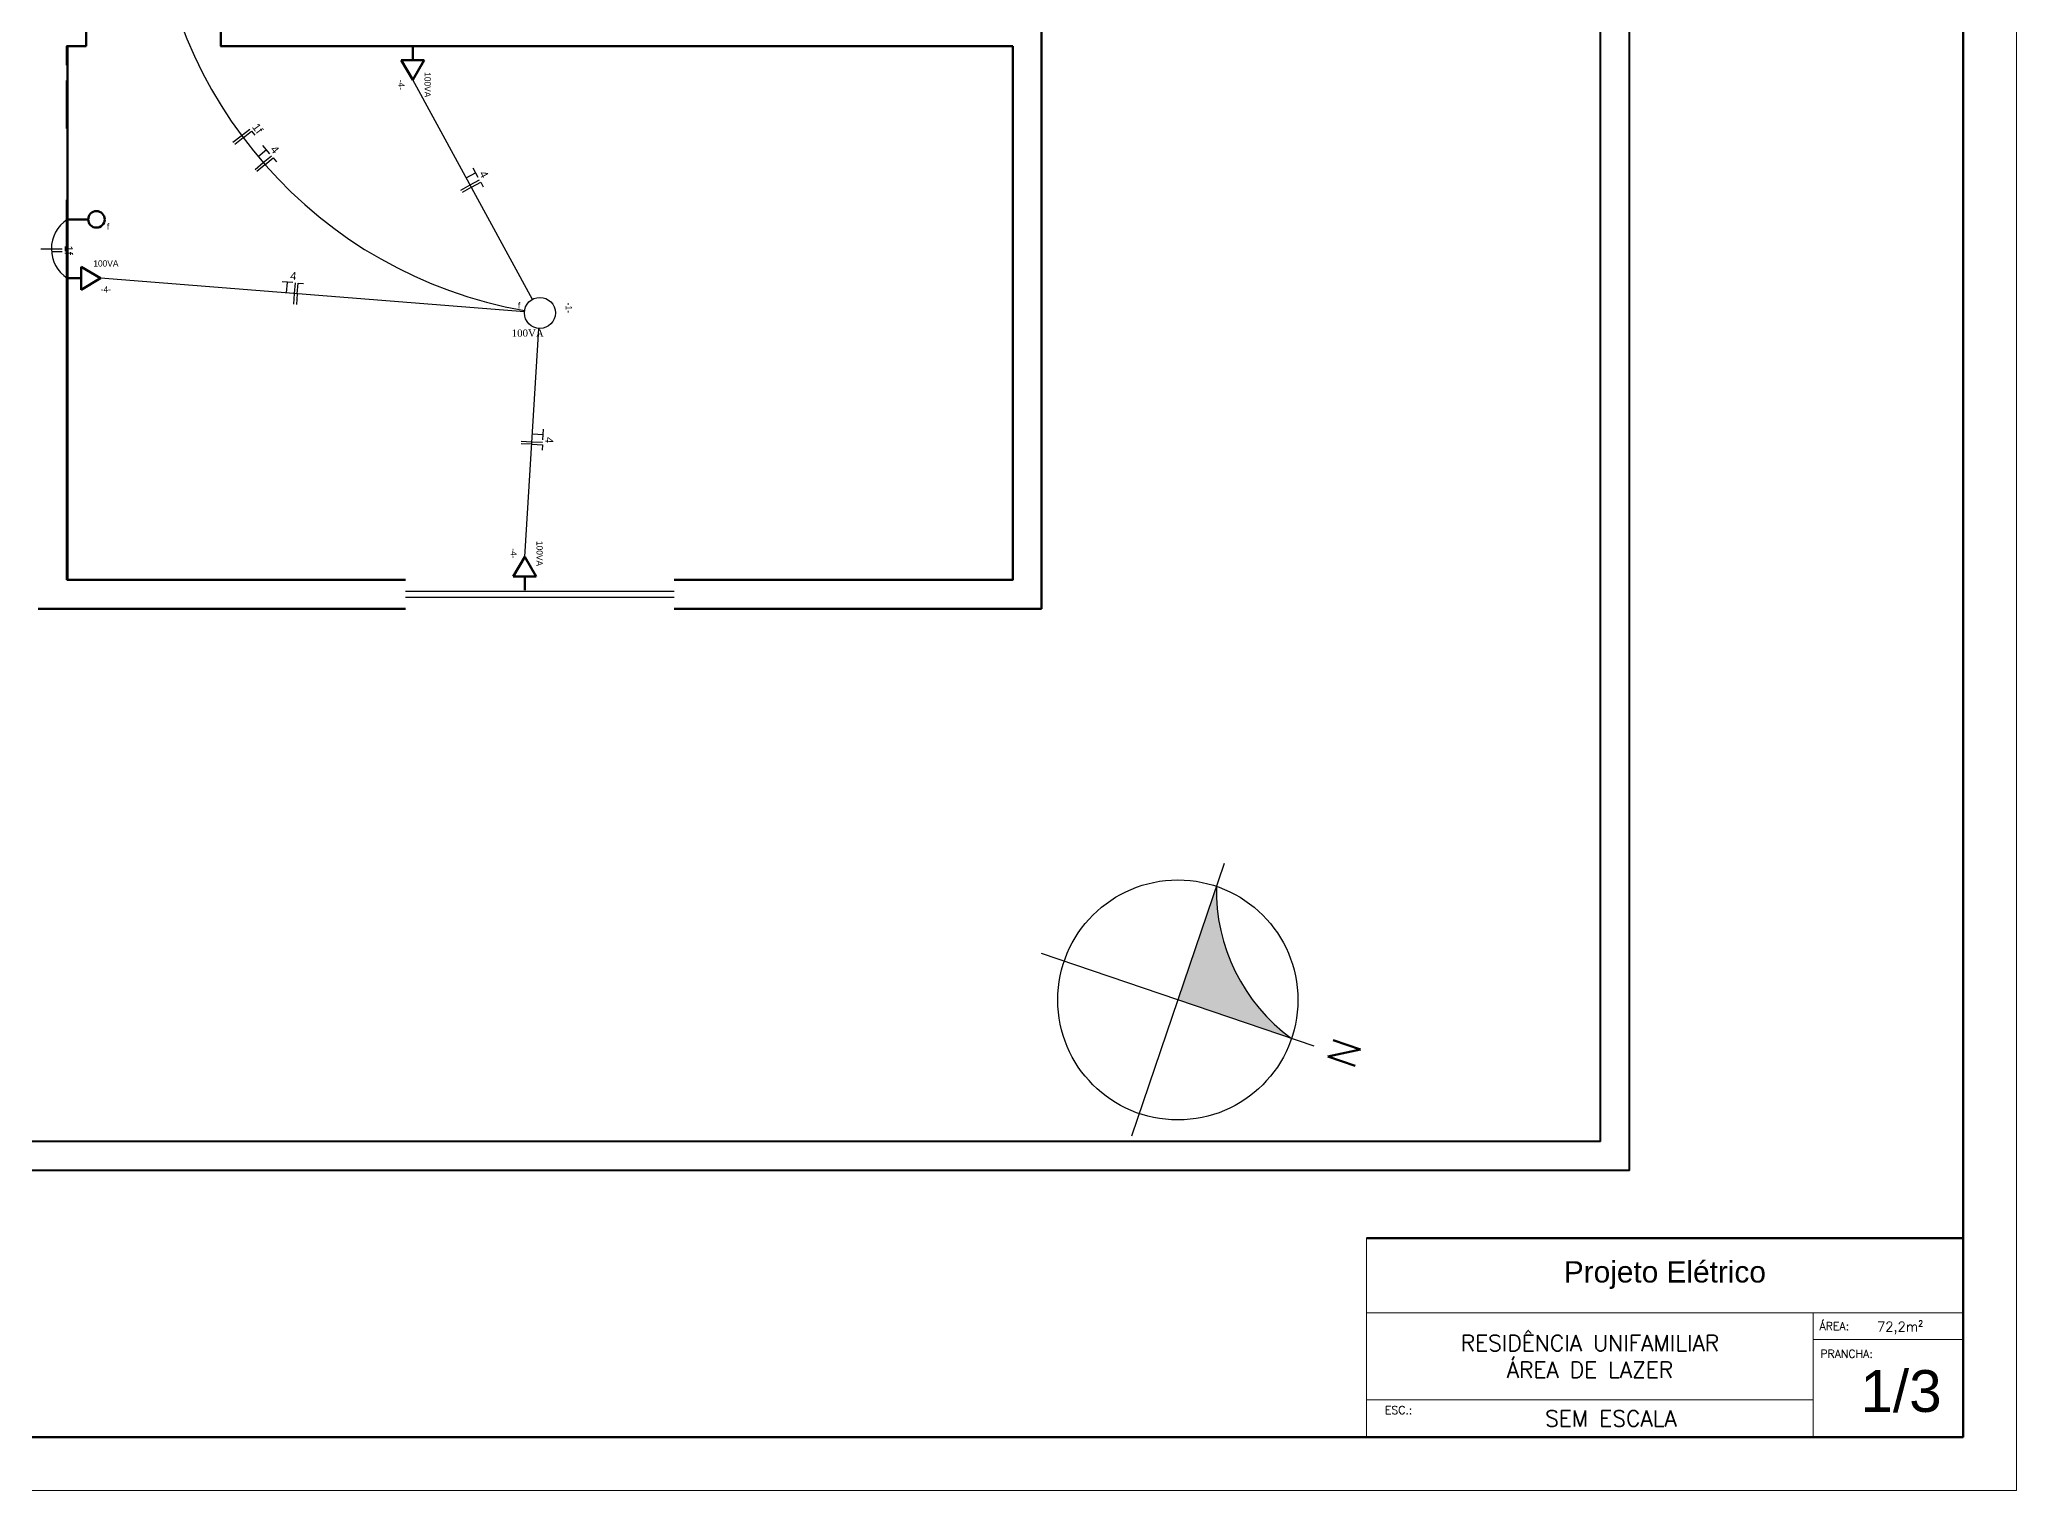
# Model space of a CAD drawing. Header units: millimetres. Extents: x -554 to -19, y -30 to 843.
# Drawn here: x -29.01 to -18.74, y -29.7 to -22.16 of the extents above; entities that cross this region are included whole.
import ezdxf

# ---------------------------------------------------------------- set-up
doc = ezdxf.new("R2010")
doc.units = ezdxf.units.MM
doc.header["$LTSCALE"] = 0.015
doc.linetypes.add('HIDDEN2', pattern=[4.7625, 3.175, -1.5875])
for name, color, linetype, lineweight in [('0.13', 6, 'Continuous', 13), ('0.20', 7, 'Continuous', 20), ('0.30', 2, 'Continuous', 30), ('0.40', 3, 'Continuous', 40), ('0.60', 4, 'Continuous', 60), ('1.00', 5, 'Continuous', 100), ('cotas', 6, 'Continuous', 9), ('Interruptores', 7, 'Continuous', 50), ('Tomadas especiais', 7, 'Continuous', 50), ('Unifilar', 3, 'Continuous', 25)]:
    doc.layers.add(name, color=color, linetype=linetype, lineweight=lineweight)
doc.layers.add('Eletrodutos', color=210, linetype='Continuous')
doc.layers.add('Ponto_de_Luz', color=1, linetype='Continuous')
doc.styles.add('100X1', font='ROMANS', dxfattribs={"height": 0.25})
doc.styles.add('80X50', font='arial.ttf', dxfattribs={"height": 0.075})
doc.styles.add('REGUA60', font='romans.shx', dxfattribs={"height": 1.5})
doc.styles.add('ROMANS', font='romans.shx')

# ---------------------------------------------------------------- blocks, each defined once
blk = doc.blocks.new('Norte3')
blk.add_hatch(color=256).paths.add_polyline_path([(0, 0), (0, 1.25, -0.245858), (-1.25, 0)])
for p, q in [((0, 1.5), (0, -1.5)), ((-1.5, 0), (1.5, 0))]:
    blk.add_line(p, q)
at = {"color": 3}
blk.add_circle((0, 0), 1.25, dxfattribs=at)
blk.add_arc((-1.819, 1.819), 1.906, 287.3747, 342.6253)
at = {"color": 3, "style": '100X1'}
blk.add_text('N', height=0.3, dxfattribs=at).set_placement((-0.175, 1.668))
blk = doc.blocks.new('quadro')
at = {"layer": '0.13', "linetype": 'Continuous', "transparency": 33554687}
for p, q in [((1545.202, 879.404), (1550.794, 879.404)), ((1549.389, 879.404), (1549.389, 878.239)), ((1549.389, 879.154), (1550.794, 879.154)), ((1545.202, 878.589), (1549.389, 878.589))]:
    blk.add_line(p, q, dxfattribs=at)
at = {"layer": '0.20', "color": 5, "linetype": 'Continuous', "transparency": 33554687}
blk.add_line((1545.202, 880.104), (1545.202, 878.239), dxfattribs=at)
at = {"layer": '1.00', "transparency": 33554687}
blk.add_line((1545.202, 880.104), (1550.794, 880.104), dxfattribs=at)
blk.add_lwpolyline([(1550.794, 906.939), (1510.494, 906.939), (1510.494, 878.239), (1550.794, 878.239)], close=True, dxfattribs=at)
blk.add_lwpolyline([(1550.794, 878.239), (1542.224, 878.239)], dxfattribs=at)
blk.add_lwpolyline([(1550.794, 878.239), (1542.224, 878.239)], dxfattribs=at)
at = {"layer": 'cotas', "transparency": 33554687}
blk.add_lwpolyline([(1551.294, 907.439), (1509.244, 907.439), (1509.244, 877.739), (1551.294, 877.739)], close=True, dxfattribs=at)
at = {"color": 255, "transparency": 33554687, "style": '80X50'}
blk.add_text('1/3', height=0.3922, dxfattribs=at).set_placement((1549.831, 878.475))
at = {"color": 255, "transparency": 33554687, "insert": (1547.998, 879.758), "char_height": 0.2, "attachment_point": 5, "style": '80X50'}
blk.add_mtext_dynamic_manual_height_columns('\\pxqc;{\\C3;Projeto Elétrico}', width=5.59127, gutter_width=0.375, heights=[0.7], dxfattribs=at)
at = {"layer": '0.20', "color": 40, "transparency": 33554687, "style": 'REGUA60'}
for s, p in [('ÁREA: ', (1549.448, 879.242)), ('PRANCHA:', (1549.455, 878.983))]:
    blk.add_text(s, height=0.075, dxfattribs=at).set_placement(p)
at = {"layer": '0.20', "transparency": 33554687, "style": 'REGUA60'}
blk.add_text('72,2m²', height=0.09, dxfattribs=at).set_placement((1549.987, 879.23))
at = {"layer": '0.20', "color": 4, "transparency": 33554687, "char_height": 0.15, "attachment_point": 5, "style": 'ROMANS'}
for s, insert, width in [('RESIDÊNCIA UNIFAMILIAR\\PÁREA DE LAZER', (1547.296, 878.996), 4.18696), ('SEM ESCALA', (1547.492, 878.414), 3.4358)]:
    blk.add_mtext(s, dxfattribs=dict(at, insert=insert, width=width))
at = {"layer": '0.20', "color": 40, "transparency": 33554687, "insert": (1545.322, 878.53), "char_height": 0.075, "width": 1.35285, "attachment_point": 1, "style": 'REGUA60'}
blk.add_mtext('\\pxql; ESC.:', dxfattribs=at)
blk = doc.blocks.new('TB-230')
h = blk.add_hatch()
h.set_pattern_fill('ANGLE', color=255, scale=1.112158, angle=90)
h.set_pattern_definition([(90, (988.0724, -1702.954), (-7.768424, 1e-12), [5.649763, -2.11866]), (180, (988.0724, -1702.954), (-1e-12, -7.768424), [5.649763, -2.11866])])
h.paths.add_polyline_path([(0.143, 0.12), (0.143, -0.12), (0.195, -0.09), (0.195, 0.09)])
h.paths.add_polyline_path([(0.195, 0.09), (0.195, -0.09), (0.225, -0.072), (0.225, 0.072)])
h.paths.add_polyline_path([(0.225, 0.072), (0.225, -0.072), (0.347, 0)])
for p, q in [((0.143, -0.12), (0.143, 0.12)), ((0.143, 0.12), (0.347, 0)), ((0, 0), (0.143, 0)), ((0.347, 0), (0.143, -0.12))]:
    blk.add_line(p, q)
blk = doc.blocks.new('Fase')
at = {"color": 90, "linetype": 'Continuous', "lineweight": 25, "transparency": 33554687}
for p, q in [((0, 0), (0, 0.1)), ((0, -0.1), (0, 0))]:
    blk.add_line(p, q, dxfattribs=at)
blk = doc.blocks.new('PE')
at = {"color": 90, "linetype": 'Continuous', "lineweight": 25, "transparency": 33554687}
for p, q in [((0.05, 0.1), (-0.05, 0.1)), ((0, 0), (0, 0.1))]:
    blk.add_line(p, q, dxfattribs=at)
blk = doc.blocks.new('Neutro')
at = {"color": 90, "linetype": 'Continuous', "lineweight": 25, "transparency": 33554687}
for p, q in [((0, 0), (0, 0.1)), ((0, 0.1), (0.05, 0.1)), ((0, 0), (0, -0.1))]:
    blk.add_line(p, q, dxfattribs=at)
blk = doc.blocks.new('Tomada')
at = {"color": 255, "transparency": 33554687}
for name, p in [('PE', (-0.075, 0)), ('Fase', (0, 0)), ('Neutro', (0.025, 0))]:
    blk.add_blockref(name, p, dxfattribs=at)
blk = doc.blocks.new('Retorno')
at = {"color": 90, "linetype": 'Continuous', "lineweight": 25, "transparency": 33554687}
blk.add_line((0, 0), (0, 0.1), dxfattribs=at)

msp = doc.modelspace()

# ---------------------------------------------------------------- linework, layer by layer
at = {"layer": '0.30'}
for p, q in [((-25.714, -25.028), (-27.111, -25.028)), ((-27.111, -25.058), (-25.714, -25.058))]:
    msp.add_line(p, q, dxfattribs=at)
at = {"layer": '0.40'}
msp.add_line((-20.9, -28.037), (-39.638, -28.037), dxfattribs=at)
for points in [[(-20.75, -28.037), (-20.75, -14.067)], [(-20.9, -27.887), (-20.9, -14.216)], [(-20.75, -28.037), (-39.638, -28.037), (-39.638, -24.619)], [(-20.9, -27.887), (-39.489, -27.887), (-39.489, -24.619)]]:
    msp.add_lwpolyline(points, dxfattribs=at)
at = {"layer": '0.60'}
for p, q in [((-28.77, -22.194), (-28.77, -22.045)), ((-28.071, -22.195), (-28.071, -22.045)), ((-28.87, -22.194), (-28.87, -22.294)), ((-28.87, -22.194), (-28.77, -22.194)), ((-28.868, -22.192), (-28.868, -24.966)), ((-25.153, -22.194), (-25.402, -22.194)), ((-23.955, -22.194), (-24.055, -22.194)), ((-23.955, -24.968), (-23.955, -22.194)), ((-28.87, -22.993), (-28.87, -24.968)), ((-28.87, -24.968), (-27.111, -24.968)), ((-28.421, -24.968), (-28.87, -24.968)), ((-25.714, -24.968), (-23.955, -24.968)), ((-27.111, -25.118), (-29.019, -25.118)), ((-23.805, -25.118), (-25.714, -25.118))]:
    msp.add_line(p, q, dxfattribs=at)
for points in [[(-23.805, -25.118), (-23.805, -21.944)], [(-28.87, -22.194), (-28.87, -22.294)], [(-28.77, -22.194), (-28.87, -22.194), (-28.87, -22.294)], [(-25.302, -22.194), (-28.072, -22.194)], [(-23.955, -22.194), (-23.955, -24.968), (-25.714, -24.968)], [(-25.302, -22.194), (-25.302, -22.194), (-24.055, -22.194)], [(-24.055, -22.194), (-23.955, -22.194)], [(-28.87, -22.374), (-28.87, -22.623)], [(-28.87, -22.993), (-28.87, -24.968)]]:
    msp.add_lwpolyline(points, dxfattribs=at)
at = {"layer": 'Eletrodutos', "color": 255, "transparency": 33554687}
for p, q in [((-26.451, -23.511), (-27.073, -22.369)), ((-26.493, -23.575), (-28.695, -23.401)), ((-26.491, -24.849), (-26.417, -23.662))]:
    msp.add_line(p, q, dxfattribs=at)
for centre, radius, start, end in [((-26.088, -21.271), 2.333, 182.7342, 260.0203), ((-28.768, -23.248), 0.183, 123.4466, 236.7197)]:
    msp.add_arc(centre, radius, start, end, dxfattribs=at)
at = {"layer": 'Interruptores', "color": 7, "flags": 128}
msp.add_lwpolyline([(-28.87, -23.095), (-28.76, -23.095)], close=True, dxfattribs=at)
at = {"layer": 'Interruptores', "color": 7}
msp.add_circle((-28.717, -23.095), 0.0429, dxfattribs=at)
at = {"layer": 'Ponto_de_Luz', "color": 7}
msp.add_circle((-26.412, -23.581), 0.0807, dxfattribs=at)

# ---------------------------------------------------------------- block references
at = {"color": 1, "xscale": 0.5543710021321961, "yscale": 0.5543710021321961, "zscale": 0.5543710021321961}
msp.add_blockref('quadro', (-878.731, -516.293), dxfattribs=at)
at = {"xscale": 0.4989339019189096, "yscale": 0.4989339019189096, "zscale": 1.330490405117271, "rotation": 251.2568061609114}
msp.add_blockref('Norte3', (-23.097, -27.151), dxfattribs=at)
at = {"layer": 'Tomadas especiais', "color": 7, "xscale": 0.4984642496829592, "yscale": 0.4984642496829592, "zscale": 0.4984642496829592}
for p, rotation in [((-27.073, -22.196), 269.9999999999998), ((-26.491, -25.022), 89.99999999999987)]:
    msp.add_blockref('TB-230', p, dxfattribs=dict(at, rotation=rotation))
msp.add_blockref('TB-230', (-28.868, -23.401), dxfattribs=at)
at = {"layer": 'Unifilar', "color": 255, "transparency": 33554687, "xscale": 0.5543710021321961, "yscale": 0.5543710021321961, "zscale": 0.5543710021321961, "rotation": 306.8723674616763}
msp.add_blockref('Fase', (-27.964, -22.66), dxfattribs=at)
at = {"layer": 'Unifilar', "transparency": 33554687, "xscale": 0.5543710021321961, "yscale": 0.5543710021321961, "zscale": 0.5543710021321961}
for name, p, rotation in [('Neutro', (-27.955, -22.671), 308.9482654672619), ('Tomada', (-27.85, -22.8), 309.735018147963), ('Tomada', (-26.775, -22.916), 298.5920923215373), ('Fase', (-28.95, -23.248), 270), ('Retorno', (-28.95, -23.261), 270), ('Tomada', (-27.687, -23.48), 355.4698944732932), ('Tomada', (-26.454, -24.25), 266.4638011820102)]:
    msp.add_blockref(name, p, dxfattribs=dict(at, rotation=rotation))

# ---------------------------------------------------------------- texts
at = {"color": 7, "linetype": 'HIDDEN2'}
for s, rotation, p in [('-4-', 270, (-27.148, -22.369)), ('100VA', 270, (-27.012, -22.33)), ('f', 360, (-28.662, -23.148)), ('100VA', 360, (-28.733, -23.34)), ('-4-', 360, (-28.695, -23.475)), ('f', 360, (-26.526, -23.558)), ('-1-', 270, (-26.278, -23.528)), ('-4-', 270, (-26.565, -24.804)), ('100VA', 270, (-26.43, -24.766))]:
    msp.add_text(s, height=0.0325, rotation=rotation, dxfattribs=at).set_placement(p)
at = {"layer": 'Ponto_de_Luz', "color": 7, "insert": (-26.559, -23.667), "char_height": 0.03751, "width": 0.12917, "attachment_point": 1}
msp.add_mtext('{\\fTimes New Roman|b0|i0|c0|p18;100VA}', dxfattribs=at)
at = {"layer": 'Unifilar', "transparency": 33554687, "char_height": 0.0416, "attachment_point": 1, "style": '80X50'}
for s, width, insert, rotation in [('\\pxqc;1f', 0.04158, (-27.875, -22.593), 306.8724), ('\\pxqc;4', 0.11087, (-27.809, -22.676), 309.735), ('\\pxqc;4', 0.11087, (-26.711, -22.802), 298.5921), ('\\pxqc;1f', 0.01386, (-28.84, -23.248), 270), ('\\pxqc;4', 0.11087, (-27.747, -23.364), 355.4699), ('\\pxqc;4', 0.11087, (-26.339, -24.188), 266.4638)]:
    msp.add_mtext_dynamic_manual_height_columns(s, width=width, gutter_width=0.208, heights=[0], dxfattribs=dict(at, insert=insert, rotation=rotation))

doc.saveas('drawing.dxf')
